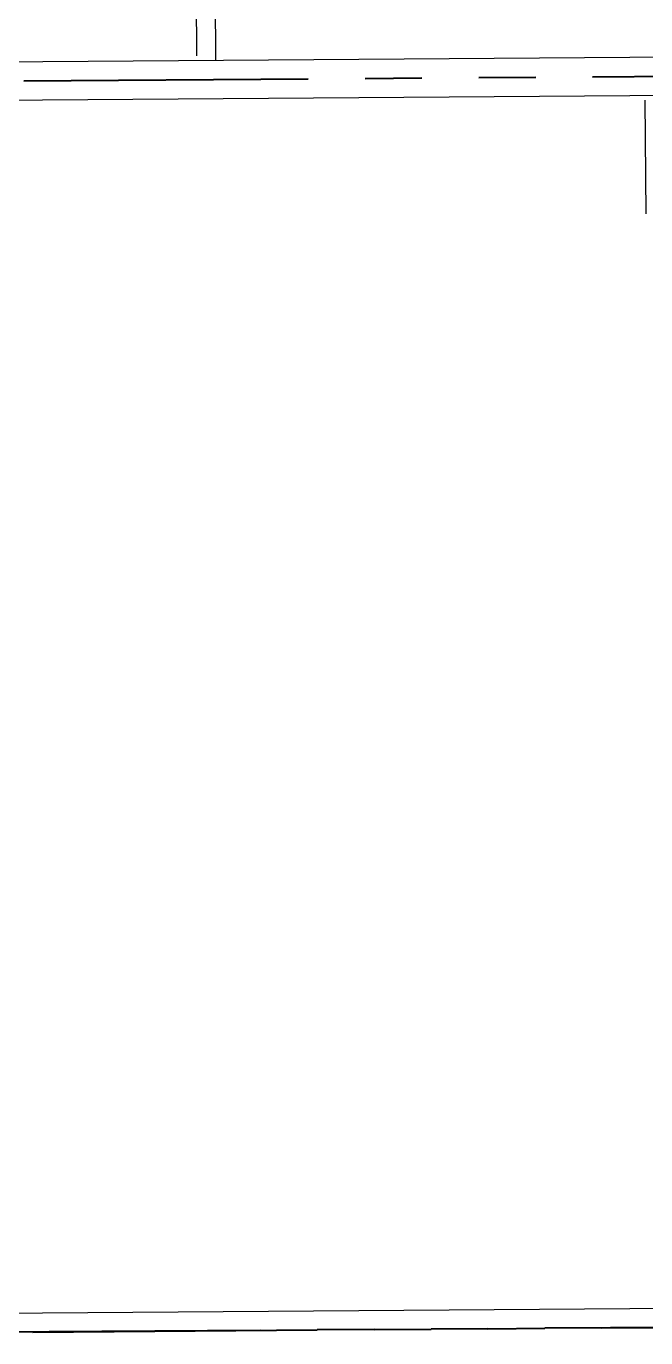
# Model space of a CAD drawing. Header units: feet. Extents: x 919634 to 928945, y 707022 to 708026.
# Drawn here: x 920153.49 to 920164.38, y 707317.59 to 707340.66 of the extents above; entities that cross this region are included whole.
import ezdxf

# ---------------------------------------------------------------- set-up
doc = ezdxf.new("R2010")
doc.units = ezdxf.units.FT
doc.header["$LTSCALE"] = 20
doc.header["$MEASUREMENT"] = 0
doc.linetypes.add('Site Plan$0$PHANTOM2', pattern=[1.25, 0.625, -0.125, 0.125, -0.125, 0.125, -0.125])
doc.layers.add('-u-site-xref', color=7, linetype='Continuous')
doc.layers.add('Site Plan$0$-u-site-bldg_interior', color=252, linetype='Continuous')
doc.layers.add('Site Plan$0$SP-LOT LINES', color=252, linetype='Site Plan$0$PHANTOM2', lineweight=40)
doc.layers.get('-u-site-xref').off()

# ---------------------------------------------------------------- blocks, each defined once
blk = doc.blocks.new('Site Plan')
at = {"layer": 'Site Plan$0$-u-site-bldg_interior'}
for p, q in [((920156.3831729137, 707353.2992542253), (920156.4792792267, 707340.1329383136)), ((920156.7402198116, 707350.0517738753), (920156.813211948, 707340.0520402715)), ((920176.8126773606, 707340.1982704744), (920120.7748533972, 707339.7892275285)), ((920129.5294408402, 707339.1863150854), (920177.4841933683, 707339.5363563944)), ((920164.3624544948, 707339.3572399141), (920164.3770529222, 707337.3572931933)), ((920185.0245910216, 707318.2574951738), (920120.9353904946, 707317.7896819446))]:
    blk.add_line(p, q, dxfattribs=at)
at = {"layer": 'Site Plan$0$SP-LOT LINES', "ltscale": 0.4}
for points in [[(920103.6049985458, 707317.3298382951), (920103.4444158457, 707339.3292522236), (920197.4419117218, 707340.015378306), (920197.602494422, 707318.0159643776)], [(920103.7680147341, 707294.9970427894), (920103.6049989628, 707317.3297811714), (920197.602494839, 707318.0159072538), (920197.7655106104, 707295.6831688719)]]:
    blk.add_lwpolyline(points, close=True, dxfattribs=at)

msp = doc.modelspace()

# ---------------------------------------------------------------- block references
at = {"layer": '-u-site-xref'}
msp.add_blockref('Site Plan', (0, 0), dxfattribs=at)

doc.saveas('drawing.dxf')
